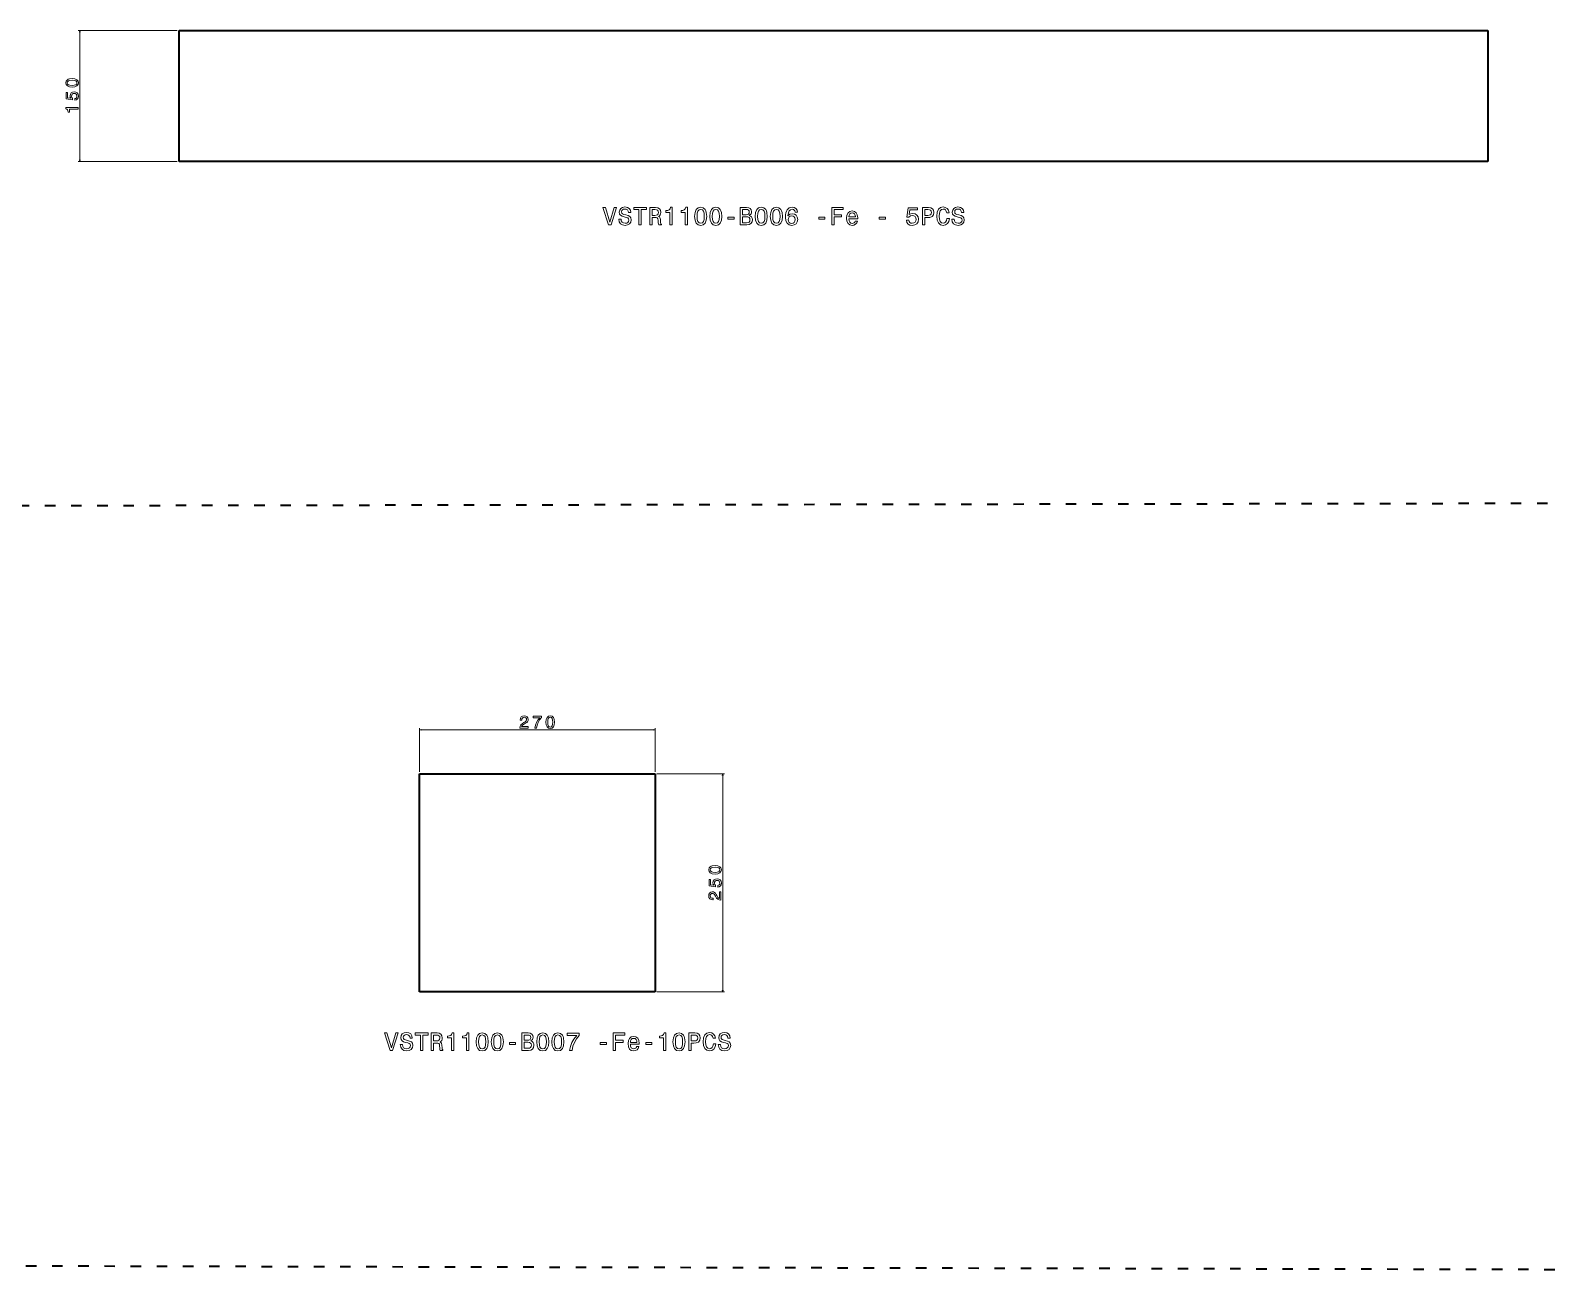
# Model space of a CAD drawing. Extents: x -2689 to 3123, y -678 to 2215.
# Drawn here: x -1024 to 717, y -678 to 747 of the extents above; entities that cross this region are included whole.
import ezdxf

# ---------------------------------------------------------------- set-up
doc = ezdxf.new("R2010")
doc.units = 0
doc.linetypes.add('DASHSPACE', pattern=[30, 12, -18])

msp = doc.modelspace()

# ---------------------------------------------------------------- linework, layer by layer
at = {"color": 7, "lineweight": 13}
for p, q in [((-855.16272, 747.46759), (-968.905945, 747.46759)), ((-966.905945, 597.46759), (-966.905945, 747.46759)), ((-855.16272, 597.46759), (-968.905945, 597.46759)), ((-577.761841, -101.910431), (-577.761841, -51.691986)), ((-307.761871, -101.910431), (-307.761871, -51.691986)), ((-577.761841, -53.691986), (-307.761871, -53.691986)), ((-305.761871, -103.910431), (-228.142761, -103.910431)), ((-230.142761, -353.910431), (-230.142761, -103.910431)), ((-305.761871, -353.910431), (-228.142761, -353.910431))]:
    msp.add_line(p, q, dxfattribs=at)
at = {"color": 7, "lineweight": 35}
for p, q in [((-853.16272, 747.46759), (646.83728, 747.46759)), ((-853.16272, 597.46759), (-853.16272, 747.46759)), ((646.83728, 747.46759), (646.83728, 597.46759)), ((646.83728, 597.46759), (-853.16272, 597.46759)), ((-577.761841, -103.910431), (-307.761871, -103.910431)), ((-577.761841, -353.910431), (-577.761841, -103.910431)), ((-307.761871, -103.910431), (-307.761871, -353.910431)), ((-307.761871, -353.910431), (-577.761841, -353.910431))]:
    msp.add_line(p, q, dxfattribs=at)
at = {"color": 7, "linetype": 'DASHSPACE', "lineweight": 35}
for p, q in [((-2686.966553, 200.659485), (3118.823975, 209.713623)), ((3123.318115, -677.593933), (-2689.26001, -664.012695))]:
    msp.add_line(p, q, dxfattribs=at)
at = {"color": 7, "lineweight": 13}
for points in [[(-966.388306, 745.535767), (-966.905945, 747.46759), (-967.423584, 745.535767)], [(-967.423584, 599.399414), (-966.905945, 597.46759), (-966.388306, 599.399414)], [(-575.830017, -53.174347), (-577.761841, -53.691986), (-575.830017, -54.209625)], [(-309.693726, -54.209625), (-307.761871, -53.691986), (-309.693726, -53.174347)], [(-229.625122, -105.842285), (-230.142761, -103.910431), (-230.6604, -105.842285)], [(-230.6604, -351.978577), (-230.142761, -353.910431), (-229.625122, -351.978577)]]:
    msp.add_lwpolyline(points, dxfattribs=at)
for points in [[(-975.744568, 682.549988), (-972.577393, 682.8526), (-970.318054, 683.80072), (-968.946289, 685.313721), (-968.502441, 687.411682), (-968.946289, 689.489502), (-970.318054, 691.002441), (-972.577393, 691.93042), (-975.744568, 692.253174), (-978.891541, 691.93042), (-980.142212, 691.547119), (-981.171082, 691.002441), (-982.542847, 689.489502), (-983.006836, 687.411682), (-982.542847, 685.313721), (-981.150879, 683.80072), (-978.891541, 682.8526)], [(-975.744568, 684.486633), (-978.185486, 684.64801), (-979.940552, 685.152344), (-980.96936, 686.06012), (-981.332458, 687.411682), (-980.96936, 688.743103), (-979.940552, 689.650879), (-978.185486, 690.155212), (-975.744568, 690.316589), (-973.283447, 690.155212), (-971.528442, 689.650879), (-970.499634, 688.743103), (-970.156677, 687.411682), (-970.499634, 686.06012), (-971.528442, 685.152344), (-973.283447, 684.64801)], [(-972.557251, 667.464722), (-970.903076, 667.908508), (-969.612, 668.896973), (-968.805054, 670.349426), (-968.502441, 672.205322), (-968.865601, 674.242798), (-969.854065, 675.836487), (-971.427551, 676.845093), (-973.444824, 677.228394), (-975.320923, 676.885437), (-976.793579, 675.917175), (-977.741699, 674.404175), (-978.084595, 672.447449), (-977.842529, 670.934448), (-977.17688, 669.764404), (-980.949158, 670.329285), (-980.949158, 676.461853), (-982.603394, 676.461853), (-982.603394, 668.977661), (-975.179688, 667.868164), (-975.179688, 669.481995), (-976.127808, 670.652039), (-976.470825, 672.144836), (-976.248901, 673.435913), (-975.603394, 674.424377), (-974.614868, 675.049744), (-973.343994, 675.271606), (-972.07312, 675.049744), (-971.084595, 674.404175), (-970.459229, 673.41571), (-970.237366, 672.144836), (-970.37854, 671.075684), (-970.842529, 670.248596), (-971.568726, 669.643372), (-972.557251, 669.34082)], [(-968.905945, 657.1604), (-968.905945, 658.996094), (-983.006836, 658.996094), (-983.006836, 657.62439), (-981.776245, 657.26123), (-980.949158, 656.535034), (-980.465027, 655.425537), (-980.30365, 653.892395), (-978.871338, 653.892395), (-978.871338, 657.1604)], [(-354.473969, 544.744263), (-359.488373, 527.712585), (-364.646881, 544.744263), (-367.384613, 544.744263), (-360.929291, 524.715454), (-358.047455, 524.715454), (-351.736206, 544.744263)], [(-346.692993, 531.31488), (-349.31546, 531.31488), (-348.739075, 528.260132), (-347.298157, 526.012268), (-345.079132, 524.657837), (-342.082031, 524.167908), (-339.113739, 524.629028), (-336.894714, 525.897034), (-335.482605, 527.885498), (-334.963867, 530.507935), (-335.396149, 532.871094), (-336.606537, 534.398438), (-338.566162, 535.407104), (-341.18866, 536.156372), (-343.436493, 536.703918), (-344.90625, 537.337952), (-345.741974, 538.260132), (-346.001343, 539.70105), (-345.741974, 540.997864), (-344.992676, 541.977722), (-343.839966, 542.640503), (-342.254944, 542.871094), (-340.641113, 542.582886), (-339.373108, 541.80481), (-338.537354, 540.507935), (-338.133911, 538.750061), (-335.511414, 538.750061), (-335.511414, 538.807678), (-335.972534, 541.516602), (-337.326996, 543.533875), (-339.459534, 544.80188), (-342.3414, 545.234192), (-344.935059, 544.80188), (-346.952332, 543.591553), (-348.249176, 541.718323), (-348.710266, 539.297607), (-348.335632, 537.13623), (-347.24054, 535.666443), (-345.511414, 534.686646), (-343.148315, 533.937378), (-340.814026, 533.274536), (-339.056091, 532.640503), (-337.989807, 531.718323), (-337.615173, 530.219788), (-337.960999, 528.692383), (-338.85437, 527.539673), (-340.208832, 526.819214), (-341.966766, 526.588623), (-343.926422, 526.90564), (-345.424957, 527.82782), (-346.375977, 529.326416)], [(-326.116608, 524.715454), (-323.465302, 524.715454), (-323.465302, 542.294678), (-317.413452, 542.294678), (-317.413452, 544.715454), (-332.197296, 544.715454), (-332.197296, 542.294678), (-326.116608, 542.294678)], [(-313.868774, 524.715454), (-311.18866, 524.715454), (-311.18866, 533.159241), (-308.450897, 533.159241), (-306.433594, 533.072815), (-305.165588, 532.669373), (-304.473969, 531.718323), (-304.18576, 530.018066), (-304.041687, 527.424377), (-303.868774, 525.724121), (-303.522949, 524.715454), (-300.497009, 524.715454), (-300.497009, 525.263), (-301.159851, 526.069946), (-301.390381, 527.568481), (-301.592102, 530.796143), (-302.082031, 533.188049), (-302.744843, 533.937378), (-303.782318, 534.484924), (-302.629578, 535.205383), (-301.822662, 536.213989), (-301.303925, 537.481995), (-301.131012, 539.009399), (-301.534485, 541.430176), (-302.687195, 543.245728), (-304.589233, 544.34082), (-307.182892, 544.715454), (-313.868774, 544.715454)], [(-307.932159, 542.265869), (-306.174255, 542.092957), (-304.935059, 541.54541), (-304.156952, 540.536804), (-303.897583, 538.951782), (-304.18576, 537.280273), (-304.963867, 536.271667), (-306.28952, 535.75293), (-308.105072, 535.608826), (-311.18866, 535.608826), (-311.18866, 542.265869)], [(-290.612305, 524.715454), (-287.989807, 524.715454), (-287.989807, 544.859558), (-289.949463, 544.859558), (-290.468201, 543.101624), (-291.505676, 541.920044), (-293.090668, 541.228394), (-295.280884, 540.997864), (-295.280884, 538.951782), (-290.612305, 538.951782)], [(-273.26358, 524.715454), (-270.641113, 524.715454), (-270.641113, 544.859558), (-272.600769, 544.859558), (-273.119507, 543.101624), (-274.156952, 541.920044), (-275.741974, 541.228394), (-277.93219, 540.997864), (-277.93219, 538.951782), (-273.26358, 538.951782)], [(-262.3414, 534.484924), (-261.909119, 529.960388), (-260.554657, 526.732727), (-258.39328, 524.773071), (-255.396149, 524.139099), (-252.427856, 524.773071), (-250.266479, 526.732727), (-248.940826, 529.960388), (-248.479736, 534.484924), (-248.940826, 538.980591), (-249.488373, 540.767334), (-250.266479, 542.237061), (-252.427856, 544.196716), (-255.396149, 544.859558), (-258.39328, 544.196716), (-260.554657, 542.208252), (-261.909119, 538.980591)], [(-259.574829, 534.484924), (-259.344269, 537.971924), (-258.62381, 540.479126), (-257.326996, 541.948853), (-255.396149, 542.46759), (-253.494141, 541.948853), (-252.197296, 540.479126), (-251.476837, 537.971924), (-251.246292, 534.484924), (-251.476837, 530.969055), (-252.197296, 528.461853), (-253.494141, 526.992126), (-255.396149, 526.502197), (-257.326996, 526.992126), (-258.62381, 528.461853), (-259.344269, 530.969055)], [(-244.992706, 534.484924), (-244.560425, 529.960388), (-243.205948, 526.732727), (-241.044571, 524.773071), (-238.047455, 524.139099), (-235.079147, 524.773071), (-232.91777, 526.732727), (-231.592117, 529.960388), (-231.131027, 534.484924), (-231.592117, 538.980591), (-232.139664, 540.767334), (-232.91777, 542.237061), (-235.079147, 544.196716), (-238.047455, 544.859558), (-241.044571, 544.196716), (-243.205948, 542.208252), (-244.560425, 538.980591)], [(-242.226135, 534.484924), (-241.995575, 537.971924), (-241.275116, 540.479126), (-239.978287, 541.948853), (-238.047455, 542.46759), (-236.145432, 541.948853), (-234.848602, 540.479126), (-234.128143, 537.971924), (-233.897598, 534.484924), (-234.128143, 530.969055), (-234.848602, 528.461853), (-236.145432, 526.992126), (-238.047455, 526.502197), (-239.978287, 526.992126), (-241.275116, 528.461853), (-241.995575, 530.969055)], [(-199.747726, 535.5224), (-197.730438, 537.193848), (-197.2117, 538.317749), (-197.038788, 539.70105), (-197.413437, 541.862427), (-198.537354, 543.41864), (-200.352921, 544.369629), (-202.888931, 544.715454), (-210.007095, 544.715454), (-210.007095, 524.715454), (-202.485474, 524.715454), (-199.805359, 525.118896), (-197.816895, 526.300476), (-196.577698, 528.173645), (-196.145416, 530.709717), (-196.404785, 532.409973), (-197.096436, 533.822083), (-198.220352, 534.859558)], [(-203.436493, 536.415771), (-207.355789, 536.415771), (-207.355789, 542.323547), (-203.205933, 542.323547), (-201.64975, 542.150635), (-200.554642, 541.631897), (-199.891815, 540.738525), (-199.66127, 539.412842), (-199.920639, 538.087219), (-200.612274, 537.165039), (-201.793839, 536.588623)], [(-192.946564, 534.484924), (-192.514297, 529.960388), (-191.159821, 526.732727), (-188.998444, 524.773071), (-186.001328, 524.139099), (-183.03302, 524.773071), (-180.871643, 526.732727), (-179.54599, 529.960388), (-179.0849, 534.484924), (-179.54599, 538.980591), (-180.093536, 540.767334), (-180.871643, 542.237061), (-183.03302, 544.196716), (-186.001328, 544.859558), (-188.998444, 544.196716), (-191.159821, 542.208252), (-192.514297, 538.980591)], [(-190.179993, 534.484924), (-189.949448, 537.971924), (-189.228989, 540.479126), (-187.932159, 541.948853), (-186.001328, 542.46759), (-184.099304, 541.948853), (-182.802475, 540.479126), (-182.082016, 537.971924), (-181.851471, 534.484924), (-182.082016, 530.969055), (-182.802475, 528.461853), (-184.099304, 526.992126), (-186.001328, 526.502197), (-187.932159, 526.992126), (-189.228989, 528.461853), (-189.949448, 530.969055)], [(-175.597855, 534.484924), (-175.165588, 529.960388), (-173.811111, 526.732727), (-171.649734, 524.773071), (-168.652618, 524.139099), (-165.684311, 524.773071), (-163.522934, 526.732727), (-162.197281, 529.960388), (-161.736191, 534.484924), (-162.197281, 538.980591), (-162.744827, 540.767334), (-163.522934, 542.237061), (-165.684311, 544.196716), (-168.652618, 544.859558), (-171.649734, 544.196716), (-173.811111, 542.208252), (-175.165588, 538.980591)], [(-172.831284, 534.484924), (-172.600739, 537.971924), (-171.88028, 540.479126), (-170.58345, 541.948853), (-168.652618, 542.46759), (-166.750595, 541.948853), (-165.453766, 540.479126), (-164.733307, 537.971924), (-164.502762, 534.484924), (-164.733307, 530.969055), (-165.453766, 528.461853), (-166.750595, 526.992126), (-168.652618, 526.502197), (-170.58345, 526.992126), (-171.88028, 528.461853), (-172.600739, 530.969055)], [(-144.387482, 539.326416), (-144.935028, 541.660706), (-146.203033, 543.389832), (-148.162689, 544.484924), (-150.698715, 544.859558), (-152.399002, 544.657837), (-153.868744, 544.110291), (-155.165573, 543.216919), (-156.260681, 541.948853), (-157.125229, 540.363892), (-157.759232, 538.433044), (-158.162689, 536.156372), (-158.277969, 533.591553), (-157.816879, 529.499329), (-156.40477, 526.531006), (-154.128113, 524.744263), (-151.015717, 524.139099), (-148.220337, 524.657837), (-146.087769, 526.012268), (-144.704483, 528.144836), (-144.214569, 530.85376), (-144.704483, 533.591553), (-146.030136, 535.695251), (-148.076233, 537.020935), (-150.612259, 537.481995), (-153.350021, 536.90564), (-155.396118, 535.263), (-154.963852, 538.433044), (-154.041656, 540.709717), (-152.629547, 542.064148), (-150.669907, 542.525269), (-149.228973, 542.294678), (-148.133881, 541.689514), (-147.413422, 540.680847), (-147.038773, 539.326416)], [(-105.165558, 524.715454), (-102.485443, 524.715454), (-102.485443, 533.908508), (-94.070465, 533.908508), (-94.070465, 536.300476), (-102.485443, 536.300476), (-102.485443, 542.294678), (-92.139618, 542.294678), (-92.139618, 544.715454), (-105.165558, 544.715454)], [(-85.655487, 531.718323), (-75.511383, 531.718323), (-75.482574, 532.899902), (-75.943665, 536.213989), (-77.21167, 538.692383), (-79.228973, 540.190979), (-81.909088, 540.738525), (-84.531555, 540.162109), (-86.548859, 538.548279), (-87.845673, 535.925842), (-88.306793, 532.46759), (-87.874512, 528.922974), (-86.577667, 526.329285), (-84.589203, 524.715454), (-81.995544, 524.167908), (-79.747711, 524.542542), (-77.90332, 525.5224), (-76.548859, 527.078552), (-75.770752, 529.153503), (-78.277954, 529.153503), (-78.796692, 528.000732), (-79.545959, 527.13623), (-81.678528, 526.44458), (-83.321198, 526.761536), (-84.560394, 527.770203), (-85.36731, 529.412842), (-85.655487, 531.631897)], [(-19.661285, 529.93158), (-19.027283, 527.568481), (-17.615173, 525.724121), (-15.540253, 524.57135), (-12.888947, 524.139099), (-9.978271, 524.657837), (-7.70163, 526.069946), (-6.260712, 528.317749), (-5.713165, 531.199585), (-6.203064, 533.8797), (-7.586365, 535.983459), (-9.747742, 537.337952), (-12.543121, 537.82782), (-14.704498, 537.481995), (-16.375977, 536.531006), (-15.569061, 541.920044), (-6.808258, 541.920044), (-6.808258, 544.283203), (-17.499908, 544.283203), (-19.0849, 533.677979), (-16.779449, 533.677979), (-15.107971, 535.032471), (-12.975403, 535.5224), (-11.131012, 535.205383), (-9.718933, 534.283203), (-8.825562, 532.871094), (-8.508545, 531.055542), (-8.825562, 529.239929), (-9.747742, 527.82782), (-11.159851, 526.934448), (-12.975403, 526.617493), (-14.502777, 526.819214), (-15.684326, 527.481995), (-16.548889, 528.51947), (-16.981171, 529.93158)], [(-1.246307, 524.715454), (1.404999, 524.715454), (1.404999, 533.159241), (4.344482, 533.159241), (7.312775, 533.303345), (9.675873, 534.312012), (11.203247, 536.271667), (11.721985, 538.951782), (11.318542, 541.430176), (10.165802, 543.245728), (8.263794, 544.34082), (5.670135, 544.715454), (-1.246307, 544.715454)], [(4.949646, 542.265869), (6.678772, 542.092957), (7.946777, 541.54541), (8.696045, 540.536804), (8.955414, 538.951782), (8.667236, 537.280273), (7.88913, 536.271667), (6.563507, 535.75293), (4.747925, 535.608826), (1.404999, 535.608826), (1.404999, 542.265869)], [(26.851654, 532.150635), (26.275299, 529.729858), (25.32428, 528.000732), (23.998627, 526.934448), (22.442444, 526.588623), (20.569244, 527.107361), (19.099518, 528.663574), (18.11969, 531.199585), (17.802673, 534.715454), (18.11969, 538.202515), (19.070679, 540.767334), (20.540436, 542.323547), (22.442444, 542.871094), (23.825745, 542.582886), (25.007294, 541.776001), (25.929474, 540.479126), (26.563477, 538.692383), (29.301239, 538.692383), (28.436676, 541.430176), (26.93811, 543.505066), (24.891998, 544.80188), (22.442444, 545.263), (19.387695, 544.542542), (17.053406, 542.525269), (15.55484, 539.211121), (15.036102, 534.715454), (15.55484, 530.219788), (17.053406, 526.90564), (19.387695, 524.859558), (22.442444, 524.167908), (25.122559, 524.715454), (27.283936, 526.242859), (28.81131, 528.750061), (29.618225, 532.150635)], [(34.978455, 531.31488), (32.355988, 531.31488), (32.932343, 528.260132), (34.37326, 526.012268), (36.592285, 524.657837), (39.589417, 524.167908), (42.557709, 524.629028), (44.776733, 525.897034), (46.188843, 527.885498), (46.707581, 530.507935), (46.275299, 532.871094), (45.064911, 534.398438), (43.105255, 535.407104), (40.482788, 536.156372), (38.234955, 536.703918), (36.765198, 537.337952), (35.929474, 538.260132), (35.670105, 539.70105), (35.929474, 540.997864), (36.678741, 541.977722), (37.831482, 542.640503), (39.416504, 542.871094), (41.030334, 542.582886), (42.29834, 541.80481), (43.134064, 540.507935), (43.537537, 538.750061), (46.160004, 538.750061), (46.160004, 538.807678), (45.698914, 541.516602), (44.344452, 543.533875), (42.211884, 544.80188), (39.330048, 545.234192), (36.736389, 544.80188), (34.719086, 543.591553), (33.422272, 541.718323), (32.961182, 539.297607), (33.335815, 537.13623), (34.430908, 535.666443), (36.160004, 534.686646), (38.523132, 533.937378), (40.857422, 533.274536), (42.615356, 532.640503), (43.681641, 531.718323), (44.056274, 530.219788), (43.710449, 528.692383), (42.817078, 527.539673), (41.462616, 526.819214), (39.704681, 526.588623), (37.745026, 526.90564), (36.24646, 527.82782), (35.295471, 529.326416)], [(-224.185776, 531.31488), (-217.211716, 531.31488), (-217.211716, 533.591553), (-224.185776, 533.591553)], [(-202.802475, 527.107361), (-207.355789, 527.107361), (-207.355789, 533.994995), (-203.061844, 533.994995), (-201.246292, 533.793274), (-199.949463, 533.188049), (-199.171356, 532.150635), (-198.911987, 530.652039), (-199.171356, 529.067017), (-199.891815, 527.971924), (-201.102188, 527.309143)], [(-147.009964, 530.824951), (-147.326965, 529.009399), (-148.133881, 527.626099), (-149.43071, 526.703918), (-151.04454, 526.415771), (-152.744827, 526.703918), (-154.041656, 527.59729), (-154.877396, 528.980591), (-155.136765, 530.796143), (-154.848572, 532.582886), (-154.041656, 533.937378), (-152.716003, 534.80188), (-150.92926, 535.118896), (-149.373062, 534.80188), (-148.133881, 533.966187), (-147.326965, 532.611694)], [(-120.093521, 531.31488), (-113.119461, 531.31488), (-113.119461, 533.591553), (-120.093521, 533.591553)], [(-85.655487, 533.850891), (-85.33847, 535.839355), (-84.560394, 537.309143), (-83.378815, 538.202515), (-81.822632, 538.51947), (-80.295258, 538.202515), (-79.113708, 537.309143), (-78.393219, 535.839355), (-78.133881, 533.850891)], [(-50.69873, 531.31488), (-43.72467, 531.31488), (-43.72467, 533.591553), (-50.69873, 533.591553)], [(-462.628143, -51.691986), (-453.005676, -51.691986), (-453.005676, -49.957123), (-460.61087, -49.957123), (-460.187225, -49.008987), (-459.460999, -48.222244), (-457.221802, -46.789963), (-456.031616, -46.184784), (-454.700195, -45.317352), (-453.752075, -44.308701), (-453.207397, -43.1185), (-453.005676, -41.766907), (-453.348602, -40.072388), (-454.296753, -38.740982), (-455.749207, -37.893723), (-457.625275, -37.591125), (-459.561859, -37.934067), (-461.034485, -38.882187), (-461.982605, -40.395157), (-462.305389, -42.392273), (-462.305389, -42.674698), (-460.469666, -42.674698), (-460.469666, -42.513306), (-460.288086, -41.141556), (-459.743439, -40.132904), (-458.875977, -39.487381), (-457.726135, -39.265472), (-456.556122, -39.467209), (-455.68866, -39.971527), (-455.12384, -40.75827), (-454.922089, -41.746735), (-455.063324, -42.674698), (-455.446594, -43.461441), (-456.092133, -44.147324), (-456.979736, -44.752502), (-458.169952, -45.398041), (-460.146881, -46.648758), (-461.538818, -47.980164), (-462.365906, -49.594009), (-462.628143, -51.63147)], [(-445.565918, -51.691986), (-443.528442, -51.691986), (-442.862732, -48.363449), (-441.692719, -45.256821), (-440.038513, -42.372101), (-437.880035, -39.66893), (-437.880035, -37.994583), (-447.48233, -37.994583), (-447.48233, -39.830307), (-439.81662, -39.830307), (-442.035645, -42.55365), (-443.709991, -45.398041), (-444.880035, -48.423981)], [(-432.679443, -44.853363), (-432.376862, -48.020523), (-431.428741, -50.279877), (-429.915771, -51.651642), (-427.81778, -52.095444), (-425.73996, -51.651642), (-424.22699, -50.279877), (-423.299042, -48.020523), (-422.976288, -44.853363), (-423.299042, -41.70639), (-423.682343, -40.455673), (-424.22699, -39.426849), (-425.73996, -38.055099), (-427.81778, -37.591125), (-429.915771, -38.055099), (-431.428741, -39.447037), (-432.376862, -41.70639)], [(-430.742859, -44.853363), (-430.581482, -42.412445), (-430.077148, -40.65741), (-429.169373, -39.628586), (-427.81778, -39.265472), (-426.486359, -39.628586), (-425.578583, -40.65741), (-425.074249, -42.412445), (-424.912872, -44.853363), (-425.074249, -47.314468), (-425.578583, -49.069504), (-426.486359, -50.098328), (-427.81778, -50.441269), (-429.169373, -50.098328), (-430.077148, -49.069504), (-430.581482, -47.314468)], [(-238.981384, -218.828003), (-235.814224, -218.525421), (-233.554871, -217.577286), (-232.183105, -216.064316), (-231.739304, -213.966339), (-232.183105, -211.888519), (-233.554871, -210.375565), (-235.814224, -209.447601), (-238.981384, -209.124832), (-242.128357, -209.447601), (-243.379074, -209.830887), (-244.407898, -210.375565), (-245.779648, -211.888519), (-246.243622, -213.966339), (-245.779648, -216.064316), (-244.387711, -217.577286), (-242.128357, -218.525421)], [(-235.794052, -233.913315), (-234.139877, -233.469513), (-232.848816, -232.481033), (-232.041901, -231.02858), (-231.739304, -229.172684), (-232.102417, -227.135208), (-233.090881, -225.54155), (-234.664368, -224.532913), (-236.681671, -224.149628), (-238.557739, -224.492569), (-240.030365, -225.460861), (-240.9785, -226.973831), (-241.321442, -228.930603), (-241.079361, -230.443573), (-240.413651, -231.613602), (-244.185989, -231.048752), (-244.185989, -224.916199), (-245.840164, -224.916199), (-245.840164, -232.400345), (-238.416534, -233.509857), (-238.416534, -231.896027), (-239.36467, -230.725998), (-239.707596, -229.2332), (-239.485703, -227.942123), (-238.840164, -226.953659), (-237.8517, -226.328293), (-236.580795, -226.1064), (-235.309906, -226.328293), (-234.321442, -226.973831), (-233.696075, -227.962311), (-233.474167, -229.2332), (-233.615387, -230.302368), (-234.079361, -231.129456), (-234.805588, -231.734634), (-235.794052, -232.037231)], [(-238.981384, -216.891403), (-241.422302, -216.730026), (-243.177338, -216.225708), (-244.206161, -215.317917), (-244.569275, -213.966339), (-244.206161, -212.634918), (-243.177338, -211.727142), (-241.422302, -211.222824), (-238.981384, -211.061432), (-236.520279, -211.222824), (-234.765244, -211.727142), (-233.73642, -212.634918), (-233.393478, -213.966339), (-233.73642, -215.317917), (-234.765244, -216.225708), (-236.520279, -216.730026)], [(-232.142761, -248.776718), (-232.142761, -239.154236), (-233.877625, -239.154236), (-233.877625, -246.75943), (-234.82576, -246.335785), (-235.612503, -245.609558), (-237.044785, -243.370377), (-237.649963, -242.180176), (-238.517395, -240.848755), (-239.526047, -239.900635), (-240.716248, -239.355957), (-242.067841, -239.154236), (-243.76236, -239.497177), (-245.093765, -240.445297), (-245.941025, -241.897751), (-246.243622, -243.773834), (-245.900681, -245.710434), (-244.95256, -247.18306), (-243.43959, -248.13118), (-241.442474, -248.453949), (-241.160049, -248.453949), (-241.160049, -246.61821), (-241.321442, -246.61821), (-242.693192, -246.436661), (-243.701843, -245.891983), (-244.347366, -245.024551), (-244.569275, -243.874695), (-244.367538, -242.704666), (-243.86322, -241.837234), (-243.076477, -241.272385), (-242.088013, -241.070663), (-241.160049, -241.211868), (-240.373306, -241.595154), (-239.687424, -242.240692), (-239.082245, -243.128296), (-238.436707, -244.318497), (-237.185989, -246.295441), (-235.854584, -247.687378), (-234.240738, -248.514465), (-232.203278, -248.776718)], [(-597.057495, -414.222626), (-599.679932, -414.222626), (-599.103577, -417.277374), (-597.662659, -419.525208), (-595.443665, -420.8797), (-592.446533, -421.369598), (-589.47821, -420.908508), (-587.259216, -419.640503), (-585.847107, -417.652039), (-585.328369, -415.029541), (-585.76062, -412.666443), (-586.971008, -411.139069), (-588.930664, -410.130402), (-591.553162, -409.381134), (-593.801025, -408.833588), (-595.270752, -408.199585), (-596.106445, -407.277374), (-596.365845, -405.836456), (-596.106445, -404.539642), (-595.357178, -403.559814), (-594.204468, -402.896973), (-592.619446, -402.666443), (-591.005615, -402.95462), (-589.73761, -403.732727), (-588.901855, -405.029541), (-588.498413, -406.787476), (-585.875916, -406.787476), (-585.875916, -406.729828), (-586.337036, -404.020905), (-587.691467, -402.003601), (-589.824036, -400.735596), (-592.705872, -400.303314), (-595.299561, -400.735596), (-597.316833, -401.945984), (-598.613647, -403.819183), (-599.074768, -406.239929), (-598.700134, -408.401306), (-597.605042, -409.871033), (-595.875916, -410.850861), (-593.512817, -411.600159), (-591.178528, -412.26297), (-589.420593, -412.896973), (-588.354309, -413.819183), (-587.979675, -415.317719), (-588.3255, -416.845093), (-589.218872, -417.997833), (-590.573303, -418.718292), (-592.331238, -418.948853), (-594.290894, -418.631836), (-595.78949, -417.709656), (-596.740479, -416.21109)], [(-240.861542, -413.386902), (-241.437897, -415.807648), (-242.388916, -417.536743), (-243.714569, -418.603027), (-245.270752, -418.948853), (-247.143951, -418.430115), (-248.613678, -416.873932), (-249.593506, -414.337891), (-249.910522, -410.822052), (-249.593506, -407.335022), (-248.642517, -404.770172), (-247.17276, -403.213989), (-245.270752, -402.666443), (-243.887451, -402.95462), (-242.705902, -403.761536), (-241.783722, -405.05835), (-241.149719, -406.845093), (-238.411957, -406.845093), (-239.27652, -404.107361), (-240.775085, -402.03244), (-242.821198, -400.735596), (-245.270752, -400.274506), (-248.3255, -400.994965), (-250.65979, -403.012268), (-252.158356, -406.326385), (-252.677094, -410.822052), (-252.158356, -415.317719), (-250.65979, -418.631836), (-248.3255, -420.677948), (-245.270752, -421.369598), (-242.590637, -420.822052), (-240.42926, -419.294678), (-238.901886, -416.787476), (-238.094971, -413.386902)], [(-232.734741, -414.222626), (-235.357208, -414.222626), (-234.780853, -417.277374), (-233.339935, -419.525208), (-231.120911, -420.8797), (-228.123779, -421.369598), (-225.155487, -420.908508), (-222.936462, -419.640503), (-221.524353, -417.652039), (-221.005615, -415.029541), (-221.437897, -412.666443), (-222.648285, -411.139069), (-224.607941, -410.130402), (-227.230408, -409.381134), (-229.478241, -408.833588), (-230.947998, -408.199585), (-231.783722, -407.277374), (-232.043091, -405.836456), (-231.783722, -404.539642), (-231.034454, -403.559814), (-229.881714, -402.896973), (-228.296692, -402.666443), (-226.682861, -402.95462), (-225.414856, -403.732727), (-224.579132, -405.029541), (-224.175659, -406.787476), (-221.553192, -406.787476), (-221.553192, -406.729828), (-222.014282, -404.020905), (-223.368744, -402.003601), (-225.501312, -400.735596), (-228.383148, -400.303314), (-230.976807, -400.735596), (-232.99411, -401.945984), (-234.290924, -403.819183), (-234.752014, -406.239929), (-234.37738, -408.401306), (-233.282288, -409.871033), (-231.553192, -410.850861), (-229.190063, -411.600159), (-226.855774, -412.26297), (-225.097839, -412.896973), (-224.031555, -413.819183), (-223.656921, -415.317719), (-224.002747, -416.845093), (-224.896118, -417.997833), (-226.25058, -418.718292), (-228.008514, -418.948853), (-229.96817, -418.631836), (-231.466736, -417.709656), (-232.417725, -416.21109)], [(-604.83844, -400.793243), (-609.852844, -417.824921), (-615.011353, -400.793243), (-617.749146, -400.793243), (-611.293762, -420.822052), (-608.411926, -420.822052), (-602.100708, -400.793243)], [(-576.48114, -420.822052), (-573.829834, -420.822052), (-573.829834, -403.242798), (-567.777954, -403.242798), (-567.777954, -400.822052), (-582.561829, -400.822052), (-582.561829, -403.242798), (-576.48114, -403.242798)], [(-564.233276, -420.822052), (-561.553162, -420.822052), (-561.553162, -412.378235), (-558.81543, -412.378235), (-556.798096, -412.464691), (-555.53009, -412.868164), (-554.83844, -413.819183), (-554.550293, -415.51947), (-554.406189, -418.113129), (-554.233276, -419.813416), (-553.887451, -420.822052), (-550.861511, -420.822052), (-550.861511, -420.274506), (-551.524353, -419.46759), (-551.754883, -417.969025), (-551.956604, -414.741364), (-552.446533, -412.349426), (-553.109375, -411.600159), (-554.14679, -411.052612), (-552.99408, -410.332153), (-552.187134, -409.323486), (-551.668457, -408.055481), (-551.495544, -406.528107), (-551.898987, -404.107361), (-553.051697, -402.291809), (-554.953735, -401.196686), (-557.547363, -400.822052), (-564.233276, -400.822052)], [(-558.296692, -403.271606), (-556.538757, -403.444519), (-555.299561, -403.992065), (-554.521484, -405.000732), (-554.262085, -406.585754), (-554.550293, -408.257202), (-555.328369, -409.265869), (-556.654053, -409.784576), (-558.469604, -409.92868), (-561.553162, -409.92868), (-561.553162, -403.271606)], [(-540.976807, -420.822052), (-538.354309, -420.822052), (-538.354309, -400.677948), (-540.313965, -400.677948), (-540.832703, -402.435883), (-541.870178, -403.617432), (-543.4552, -404.309082), (-545.645386, -404.539642), (-545.645386, -406.585754), (-540.976807, -406.585754)], [(-523.628113, -420.822052), (-521.005615, -420.822052), (-521.005615, -400.677948), (-522.965271, -400.677948), (-523.484009, -402.435883), (-524.521484, -403.617432), (-526.106445, -404.309082), (-528.296692, -404.539642), (-528.296692, -406.585754), (-523.628113, -406.585754)], [(-512.705933, -411.052612), (-512.273621, -415.577087), (-510.919159, -418.804749), (-508.757782, -420.764404), (-505.760651, -421.398407), (-502.792358, -420.764404), (-500.630981, -418.804749), (-499.305328, -415.577087), (-498.844238, -411.052612), (-499.305328, -406.556915), (-499.852875, -404.770172), (-500.630981, -403.300446), (-502.792358, -401.34079), (-505.760651, -400.677948), (-508.757782, -401.34079), (-510.919159, -403.329254), (-512.273621, -406.556915)], [(-509.939331, -411.052612), (-509.708771, -407.565582), (-508.988312, -405.05835), (-507.691498, -403.588623), (-505.760651, -403.069885), (-503.858643, -403.588623), (-502.561798, -405.05835), (-501.841339, -407.565582), (-501.610779, -411.052612), (-501.841339, -414.568451), (-502.561798, -417.075653), (-503.858643, -418.54541), (-505.760651, -419.035309), (-507.691498, -418.54541), (-508.988312, -417.075653), (-509.708771, -414.568451)], [(-495.357208, -411.052612), (-494.924927, -415.577087), (-493.570435, -418.804749), (-491.409058, -420.764404), (-488.411957, -421.398407), (-485.443665, -420.764404), (-483.282288, -418.804749), (-481.956604, -415.577087), (-481.495544, -411.052612), (-481.956604, -406.556915), (-482.50415, -404.770172), (-483.282288, -403.300446), (-485.443665, -401.34079), (-488.411957, -400.677948), (-491.409058, -401.34079), (-493.570435, -403.329254), (-494.924927, -406.556915)], [(-492.590637, -411.052612), (-492.360077, -407.565582), (-491.639618, -405.05835), (-490.342773, -403.588623), (-488.411957, -403.069885), (-486.509949, -403.588623), (-485.213104, -405.05835), (-484.492645, -407.565582), (-484.262085, -411.052612), (-484.492645, -414.568451), (-485.213104, -417.075653), (-486.509949, -418.54541), (-488.411957, -419.035309), (-490.342773, -418.54541), (-491.639618, -417.075653), (-492.360077, -414.568451)], [(-474.550293, -414.222626), (-467.576233, -414.222626), (-467.576233, -411.945984), (-474.550293, -411.945984)], [(-450.112244, -410.015137), (-448.09494, -408.343658), (-447.576202, -407.219757), (-447.40329, -405.836456), (-447.777954, -403.675079), (-448.901855, -402.118896), (-450.717407, -401.167877), (-453.253418, -400.822052), (-460.371582, -400.822052), (-460.371582, -420.822052), (-452.849976, -420.822052), (-450.169861, -420.418579), (-448.181396, -419.23703), (-446.9422, -417.363831), (-446.509918, -414.82782), (-446.769287, -413.127533), (-447.460938, -411.715424), (-448.584839, -410.677948)], [(-453.800995, -409.121765), (-457.720276, -409.121765), (-457.720276, -403.213989), (-453.570435, -403.213989), (-452.014252, -403.386902), (-450.919128, -403.90564), (-450.256317, -404.799011), (-450.025757, -406.124634), (-450.285156, -407.450287), (-450.976776, -408.372498), (-452.158325, -408.948853)], [(-453.166992, -418.430115), (-457.720276, -418.430115), (-457.720276, -411.542511), (-453.426331, -411.542511), (-451.610779, -411.744232), (-450.313965, -412.349426), (-449.535858, -413.386902), (-449.276489, -414.885468), (-449.535858, -416.470459), (-450.256317, -417.565582), (-451.466675, -418.228394)], [(-443.311066, -411.052612), (-442.878784, -415.577087), (-441.524323, -418.804749), (-439.362946, -420.764404), (-436.365845, -421.398407), (-433.397522, -420.764404), (-431.236145, -418.804749), (-429.910492, -415.577087), (-429.449402, -411.052612), (-429.910492, -406.556915), (-430.458038, -404.770172), (-431.236145, -403.300446), (-433.397522, -401.34079), (-436.365845, -400.677948), (-439.362946, -401.34079), (-441.524323, -403.329254), (-442.878784, -406.556915)], [(-440.544495, -411.052612), (-440.313965, -407.565582), (-439.593506, -405.05835), (-438.296661, -403.588623), (-436.365845, -403.069885), (-434.463806, -403.588623), (-433.166992, -405.05835), (-432.446533, -407.565582), (-432.215973, -411.052612), (-432.446533, -414.568451), (-433.166992, -417.075653), (-434.463806, -418.54541), (-436.365845, -419.035309), (-438.296661, -418.54541), (-439.593506, -417.075653), (-440.313965, -414.568451)], [(-425.962341, -411.052612), (-425.53009, -415.577087), (-424.175598, -418.804749), (-422.014221, -420.764404), (-419.01712, -421.398407), (-416.048828, -420.764404), (-413.887451, -418.804749), (-412.561768, -415.577087), (-412.100708, -411.052612), (-412.561768, -406.556915), (-413.109314, -404.770172), (-413.887451, -403.300446), (-416.048828, -401.34079), (-419.01712, -400.677948), (-422.014221, -401.34079), (-424.175598, -403.329254), (-425.53009, -406.556915)], [(-423.195801, -411.052612), (-422.96524, -407.565582), (-422.244781, -405.05835), (-420.947937, -403.588623), (-419.01712, -403.069885), (-417.115112, -403.588623), (-415.818268, -405.05835), (-415.097809, -407.565582), (-414.867249, -411.052612), (-415.097809, -414.568451), (-415.818268, -417.075653), (-417.115112, -418.54541), (-419.01712, -419.035309), (-420.947937, -418.54541), (-422.244781, -417.075653), (-422.96524, -414.568451)], [(-405.674164, -420.822052), (-402.763489, -420.822052), (-401.8125, -416.067017), (-400.141022, -411.628967), (-397.777924, -407.507935), (-394.694336, -403.646271), (-394.694336, -401.254333), (-408.411926, -401.254333), (-408.411926, -403.876801), (-397.460907, -403.876801), (-400.63092, -407.767303), (-403.022888, -411.830688), (-404.694336, -416.153473)], [(-370.458008, -414.222626), (-363.483948, -414.222626), (-363.483948, -411.945984), (-370.458008, -411.945984)], [(-355.53006, -420.822052), (-352.849945, -420.822052), (-352.849945, -411.628967), (-344.434967, -411.628967), (-344.434967, -409.23703), (-352.849945, -409.23703), (-352.849945, -403.242798), (-342.50412, -403.242798), (-342.50412, -400.822052), (-355.53006, -400.822052)], [(-336.019989, -413.819183), (-325.875885, -413.819183), (-325.847076, -412.637604), (-326.308167, -409.323486), (-327.576172, -406.845093), (-329.593475, -405.346558), (-332.27359, -404.799011), (-334.896057, -405.375366), (-336.913361, -406.989197), (-338.210175, -409.611664), (-338.671295, -413.069885), (-338.239014, -416.614563), (-336.942169, -419.208221), (-334.953705, -420.822052), (-332.360046, -421.369598), (-330.112213, -420.994965), (-328.267822, -420.015137), (-326.913361, -418.458954), (-326.135254, -416.384003), (-328.642456, -416.384003), (-329.161194, -417.536743), (-329.910461, -418.401306), (-332.04303, -419.092957), (-333.685699, -418.77594), (-334.924896, -417.767303), (-335.731812, -416.124634), (-336.019989, -413.90564)], [(-336.019989, -411.686615), (-335.702972, -409.69812), (-334.924896, -408.228394), (-333.743317, -407.335022), (-332.187134, -407.018005), (-330.65976, -407.335022), (-329.47821, -408.228394), (-328.757721, -409.69812), (-328.498383, -411.686615)], [(-318.411926, -414.222626), (-311.437866, -414.222626), (-311.437866, -411.945984), (-318.411926, -411.945984)], [(-298.09494, -420.822052), (-295.472443, -420.822052), (-295.472443, -400.677948), (-297.432098, -400.677948), (-297.950836, -402.435883), (-298.988312, -403.617432), (-300.573303, -404.309082), (-302.763519, -404.539642), (-302.763519, -406.585754), (-298.09494, -406.585754)], [(-287.17276, -411.052612), (-286.740479, -415.577087), (-285.386017, -418.804749), (-283.224609, -420.764404), (-280.227509, -421.398407), (-277.259216, -420.764404), (-275.097809, -418.804749), (-273.772186, -415.577087), (-273.311066, -411.052612), (-273.772186, -406.556915), (-274.319733, -404.770172), (-275.097809, -403.300446), (-277.259216, -401.34079), (-280.227509, -400.677948), (-283.224609, -401.34079), (-285.386017, -403.329254), (-286.740479, -406.556915)], [(-284.406189, -411.052612), (-284.175629, -407.565582), (-283.45517, -405.05835), (-282.158325, -403.588623), (-280.227509, -403.069885), (-278.3255, -403.588623), (-277.028656, -405.05835), (-276.308197, -407.565582), (-276.077637, -411.052612), (-276.308197, -414.568451), (-277.028656, -417.075653), (-278.3255, -418.54541), (-280.227509, -419.035309), (-282.158325, -418.54541), (-283.45517, -417.075653), (-284.175629, -414.568451)], [(-268.959503, -420.822052), (-266.308197, -420.822052), (-266.308197, -412.378235), (-263.368713, -412.378235), (-260.400421, -412.234161), (-258.037323, -411.225525), (-256.509949, -409.265869), (-255.991211, -406.585754), (-256.394653, -404.107361), (-257.547394, -402.291809), (-259.449402, -401.196686), (-262.04306, -400.822052), (-268.959503, -400.822052)], [(-262.76355, -403.271606), (-261.034424, -403.444519), (-259.766418, -403.992065), (-259.017151, -405.000732), (-258.757782, -406.585754), (-259.045959, -408.257202), (-259.824066, -409.265869), (-261.149689, -409.784576), (-262.965271, -409.92868), (-266.308197, -409.92868), (-266.308197, -403.271606)]]:
    msp.add_lwpolyline(points, close=True, dxfattribs=at)

doc.saveas('drawing.dxf')
